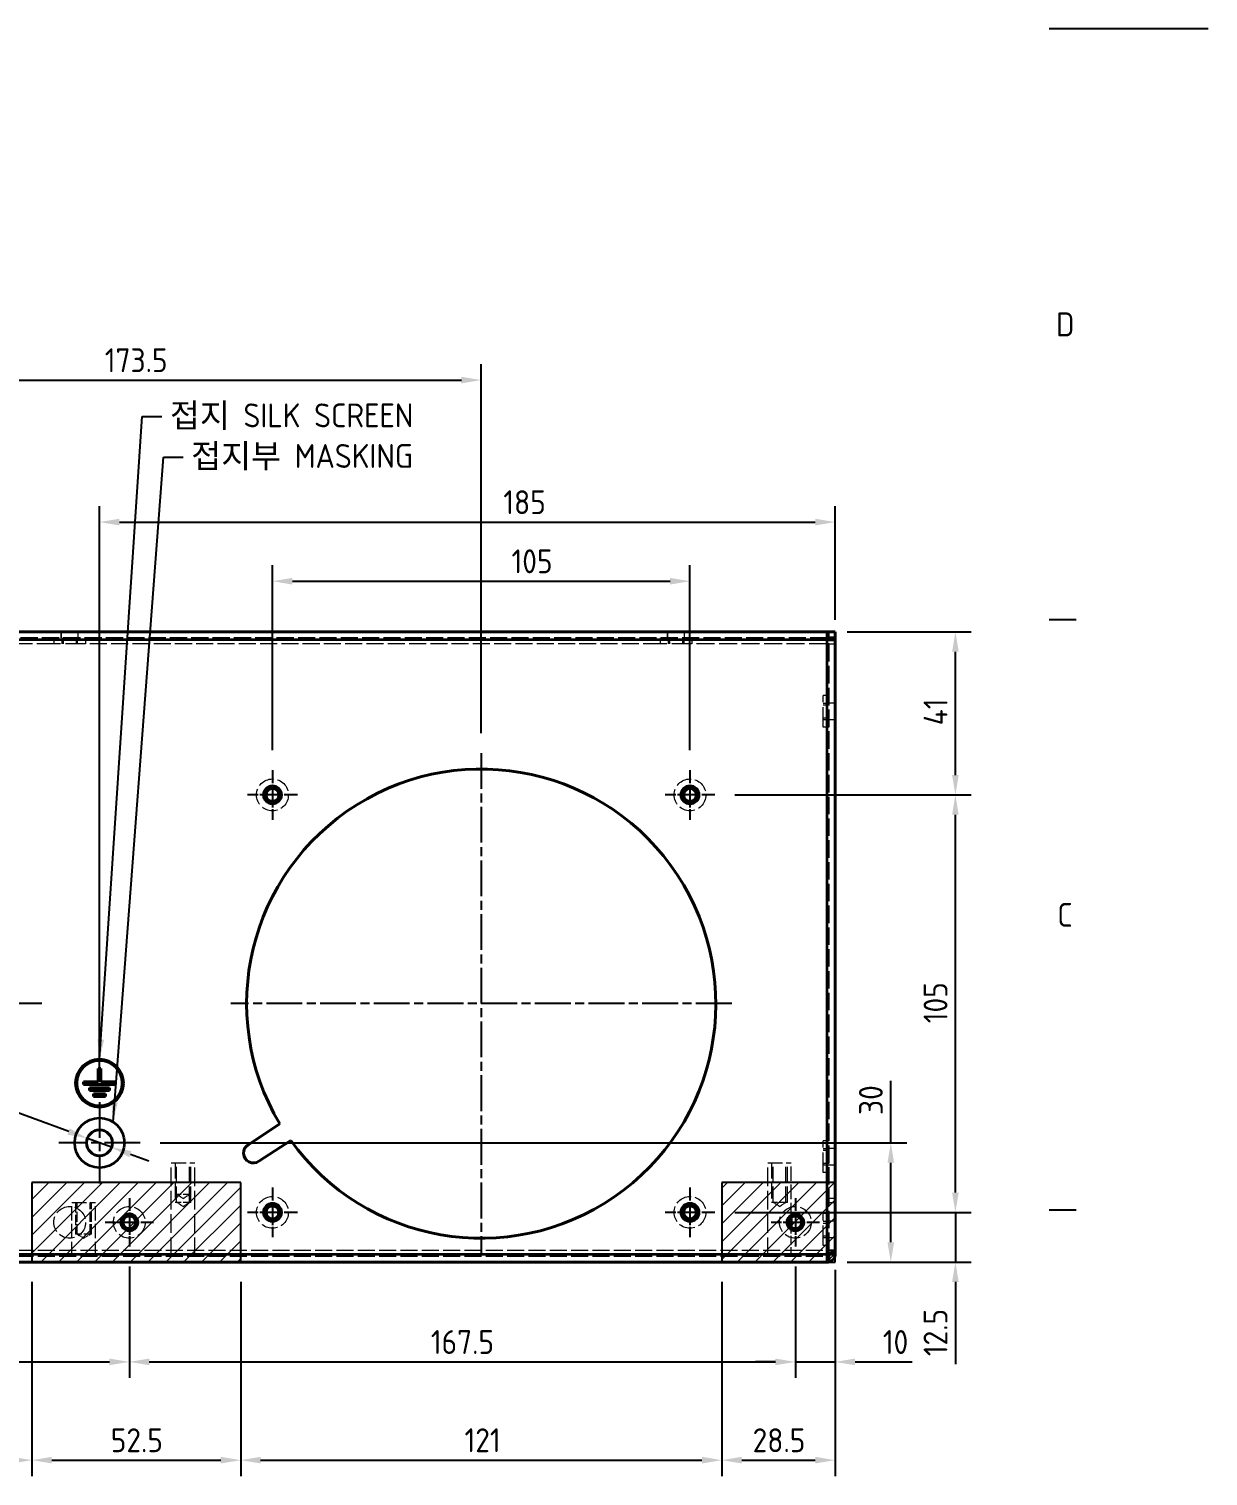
# Model space of a CAD drawing. Header units: millimetres. Extents: x 0 to 1682, y 0 to 1188.
# Drawn here: x 1385.5 to 1682, y 230.1 to 594 of the extents above; entities that cross this region are included whole.
import ezdxf

# ---------------------------------------------------------------- set-up
doc = ezdxf.new("R2010")
doc.units = ezdxf.units.MM
doc.header["$LTSCALE"] = 2
doc.linetypes.add('CHAIN', pattern=[0.3543, 0.2362, -0.0295, 0.0591, -0.0295])
doc.linetypes.add('DASHED', pattern=[0.2067, 0.1654, -0.0413])
doc.layers.get('0').update_dxf_attribs({"color": 3, "lineweight": 25})
for name, color, linetype, lineweight in [('가려진 것(ISO)', 2, 'DASHED', 18), ('가려진 좁은 것(ISO)', 2, 'DASHED', 18), ('가시적인 것(ISO)', 3, 'Continuous', 40), ('가시적인 좁은 것(ISO)', 3, 'Continuous', 35), ('경계(ISO)', 7, 'Continuous', 25), ('기호(ISO)', 5, 'Continuous', 25), ('스케치 형상(ISO)', 3, 'Continuous', 25), ('중심 표식(ISO)', 1, 'Continuous', 25), ('치수(ISO)', 2, 'Continuous', 25), ('해치(ISO)', 7, 'Continuous', 18)]:
    doc.layers.add(name, color=color, linetype=linetype, lineweight=lineweight)
doc.styles.add('문자 텍스트_PSTEK_POSCO', font='isocp.shx')
doc.styles.add('치수 텍스트_PSTEK_POSCO', font='isocp.shx')
doc.dimstyles.new('치수_PSTEK_POSCO', dxfattribs={"dimscale": 2, "dimtxt": 3, "dimasz": 2.5, "dimexe": 2, "dimexo": 2.5, "dimgap": 1, "dimtad": 1, "dimrnd": 1e-08, "dimdsep": 46, "dimtxsty": '치수 텍스트_PSTEK_POSCO', "dimcen": 0.09, "dimdle": 10, "dimclrd": 7, "dimclre": 7, "dimclrt": 2, "dimadec": 1, "dimazin": 2, "dimtfac": 1, "dimtmove": 0, "dimatfit": 3, "dimfxl": 0, "dimtolj": 1, "dimlwd": -1, "dimlwe": -1, "dimarcsym": 0})
doc.dimstyles.new('치수_PSTEK_POSCO$7', dxfattribs={"dimscale": 2, "dimtxt": 3, "dimasz": 2.5, "dimexe": 2, "dimexo": 2.5, "dimgap": 1, "dimtad": 1, "dimrnd": 1e-08, "dimdsep": 46, "dimtxsty": '치수 텍스트_PSTEK_POSCO', "dimcen": 0.09, "dimdle": 10, "dimclrd": 7, "dimclre": 7, "dimclrt": 2, "dimadec": 1, "dimazin": 2, "dimtfac": 1, "dimtmove": 0, "dimatfit": 3, "dimfxl": 0, "dimtolj": 1, "dimlwd": -1, "dimlwe": -1, "dimarcsym": 0})
pattern_1 = [(45, (0, 0), (-2.245064, 2.245064), [])]

# ---------------------------------------------------------------- blocks, each defined once
blk = doc.blocks.new('경계 Default Border')
at = {"layer": '경계(ISO)'}
for p, q in [((821, 222.75), (824.4, 222.75)), ((821, 148.5), (824.4, 148.5))]:
    blk.add_line(p, q, dxfattribs=at)
at = {"layer": '경계(ISO)', "flags": 128}
blk.add_lwpolyline([(841, 297), (821, 297)], dxfattribs=at)
at = {"layer": '경계(ISO)', "color": 2, "char_height": 3, "attachment_point": 7, "style": '문자 텍스트_PSTEK_POSCO'}
for s, insert in [('D', (821.88, 258.35)), ('C', (822.04, 184.1))]:
    blk.add_mtext(s, dxfattribs=dict(at, insert=insert))
blk = doc.blocks.new('*D71')
at = {"layer": 'Defpoints', "color": 0}
for p in [(1213.21, 287.77), (1410.71, 287.77), (1410.71, 258.77)]:
    blk.add_point(p, dxfattribs=at)
at = {"layer": '치수(ISO)', "color": 7}
for p, q in [((1213.21, 282.77), (1213.21, 254.77)), ((1410.71, 282.77), (1410.71, 254.77)), ((1218.21, 258.77), (1405.71, 258.77))]:
    blk.add_line(p, q, dxfattribs=at)
for points in [[(1218.21, 259.61), (1218.21, 257.94), (1213.21, 258.77)], [(1405.71, 259.61), (1405.71, 257.94), (1410.71, 258.77)]]:
    blk.add_solid(points, dxfattribs=at)
at = {"layer": '치수(ISO)', "color": 2, "insert": (1296.53, 263.77), "char_height": 6, "attachment_point": 4, "style": '치수 텍스트_PSTEK_POSCO'}
blk.add_mtext('\\A1;197.5', dxfattribs=at)
blk = doc.blocks.new('*D72')
at = {"layer": 'Defpoints', "color": 0}
for p in [(1410.71, 287.77), (1578.21, 287.77), (1578.21, 258.77)]:
    blk.add_point(p, dxfattribs=at)
at = {"layer": '치수(ISO)', "color": 7}
for p, q in [((1410.71, 282.77), (1410.71, 254.77)), ((1578.21, 282.77), (1578.21, 254.77)), ((1415.71, 258.77), (1573.21, 258.77))]:
    blk.add_line(p, q, dxfattribs=at)
for points in [[(1415.71, 259.61), (1415.71, 257.94), (1410.71, 258.77)], [(1573.21, 259.61), (1573.21, 257.94), (1578.21, 258.77)]]:
    blk.add_solid(points, dxfattribs=at)
at = {"layer": '치수(ISO)', "color": 2, "insert": (1486.54, 263.77), "char_height": 6, "attachment_point": 4, "style": '치수 텍스트_PSTEK_POSCO'}
blk.add_mtext('\\A1;167.5', dxfattribs=at)
blk = doc.blocks.new('*D73')
at = {"layer": 'Defpoints', "color": 0}
for p in [(1578.21, 287.77), (1588.21, 286.93), (1588.21, 258.77)]:
    blk.add_point(p, dxfattribs=at)
at = {"layer": '치수(ISO)', "color": 7}
for p, q in [((1578.21, 282.77), (1578.21, 254.77)), ((1588.21, 281.93), (1588.21, 254.77)), ((1573.21, 258.77), (1568.21, 258.77)), ((1578.21, 258.77), (1588.21, 258.77)), ((1593.21, 258.77), (1607.62, 258.77))]:
    blk.add_line(p, q, dxfattribs=at)
for points in [[(1573.21, 259.61), (1573.21, 257.94), (1578.21, 258.77)], [(1593.21, 259.61), (1593.21, 257.94), (1588.21, 258.77)]]:
    blk.add_solid(points, dxfattribs=at)
at = {"layer": '치수(ISO)', "color": 2, "insert": (1600.21, 263.77), "char_height": 6, "attachment_point": 4, "style": '치수 텍스트_PSTEK_POSCO'}
blk.add_mtext('\\A1;10', dxfattribs=at)
blk = doc.blocks.new('*D80')
at = {"layer": 'Defpoints', "color": 0}
for p in [(1557.96, 296.37), (1618.46, 296.37), (1586.21, 283.87)]:
    blk.add_point(p, dxfattribs=at)
at = {"layer": '치수(ISO)', "color": 7}
for p, q in [((1618.46, 301.37), (1618.46, 306.37)), ((1562.96, 296.37), (1622.46, 296.37)), ((1618.46, 296.37), (1618.46, 283.87)), ((1591.21, 283.87), (1622.46, 283.87)), ((1618.46, 278.87), (1618.46, 258.22))]:
    blk.add_line(p, q, dxfattribs=at)
for points in [[(1617.62, 301.37), (1619.29, 301.37), (1618.46, 296.37)], [(1617.62, 278.87), (1619.29, 278.87), (1618.46, 283.87)]]:
    blk.add_solid(points, dxfattribs=at)
at = {"layer": '치수(ISO)', "color": 2, "insert": (1613.46, 260.22), "char_height": 6, "attachment_point": 4, "rotation": 90, "style": '치수 텍스트_PSTEK_POSCO'}
blk.add_mtext('\\A1;12.5', dxfattribs=at)
blk = doc.blocks.new('*D81')
at = {"layer": 'Defpoints', "color": 0}
for p in [(1557.96, 401.37), (1618.46, 401.37), (1557.96, 296.37)]:
    blk.add_point(p, dxfattribs=at)
at = {"layer": '치수(ISO)', "color": 7}
for p, q in [((1562.96, 401.37), (1622.46, 401.37)), ((1618.46, 301.37), (1618.46, 396.37)), ((1562.96, 296.37), (1622.46, 296.37))]:
    blk.add_line(p, q, dxfattribs=at)
for points in [[(1617.62, 396.37), (1619.29, 396.37), (1618.46, 401.37)], [(1617.62, 301.37), (1619.29, 301.37), (1618.46, 296.37)]]:
    blk.add_solid(points, dxfattribs=at)
at = {"layer": '치수(ISO)', "color": 2, "insert": (1613.46, 343.95), "char_height": 6, "attachment_point": 4, "rotation": 90, "style": '치수 텍스트_PSTEK_POSCO'}
blk.add_mtext('\\A1;105', dxfattribs=at)
blk = doc.blocks.new('*D82')
at = {"layer": 'Defpoints', "color": 0}
for p in [(1586.21, 442.37), (1618.46, 442.37), (1557.96, 401.37)]:
    blk.add_point(p, dxfattribs=at)
at = {"layer": '치수(ISO)', "color": 7}
for p, q in [((1591.21, 442.37), (1622.46, 442.37)), ((1618.46, 406.37), (1618.46, 437.37)), ((1562.96, 401.37), (1622.46, 401.37))]:
    blk.add_line(p, q, dxfattribs=at)
for points in [[(1617.62, 437.37), (1619.29, 437.37), (1618.46, 442.37)], [(1617.62, 406.37), (1619.29, 406.37), (1618.46, 401.37)]]:
    blk.add_solid(points, dxfattribs=at)
at = {"layer": '치수(ISO)', "color": 2, "insert": (1613.46, 418.87), "char_height": 6, "attachment_point": 4, "rotation": 90, "style": '치수 텍스트_PSTEK_POSCO'}
blk.add_mtext('\\A1;41', dxfattribs=at)
blk = doc.blocks.new('*D86')
at = {"layer": 'Defpoints', "color": 0}
for p in [(1551.71, 455.11), (1446.71, 407.62), (1551.71, 407.62)]:
    blk.add_point(p, dxfattribs=at)
at = {"layer": '치수(ISO)', "color": 7}
for p, q in [((1446.71, 412.62), (1446.71, 459.11)), ((1551.71, 412.62), (1551.71, 459.11)), ((1451.71, 455.11), (1546.71, 455.11))]:
    blk.add_line(p, q, dxfattribs=at)
for points in [[(1451.71, 455.94), (1451.71, 454.27), (1446.71, 455.11)], [(1546.71, 455.94), (1546.71, 454.27), (1551.71, 455.11)]]:
    blk.add_solid(points, dxfattribs=at)
at = {"layer": '치수(ISO)', "color": 2, "insert": (1506.83, 460.11), "char_height": 6, "attachment_point": 4, "style": '치수 텍스트_PSTEK_POSCO'}
blk.add_mtext('\\A1;105', dxfattribs=at)
blk = doc.blocks.new('*D88')
at = {"layer": 'Defpoints', "color": 0}
for p in [(1413.46, 313.87), (1602.21, 313.87), (1586.21, 283.87)]:
    blk.add_point(p, dxfattribs=at)
at = {"layer": '치수(ISO)', "color": 7}
for p, q in [((1602.21, 313.87), (1602.21, 329.48)), ((1418.46, 313.87), (1606.21, 313.87)), ((1602.21, 288.87), (1602.21, 308.87)), ((1591.21, 283.87), (1606.21, 283.87))]:
    blk.add_line(p, q, dxfattribs=at)
for points in [[(1601.38, 308.87), (1603.05, 308.87), (1602.21, 313.87)], [(1601.38, 288.87), (1603.05, 288.87), (1602.21, 283.87)]]:
    blk.add_solid(points, dxfattribs=at)
at = {"layer": '치수(ISO)', "color": 2, "insert": (1597.21, 320.87), "char_height": 6, "attachment_point": 4, "rotation": 90, "style": '치수 텍스트_PSTEK_POSCO'}
blk.add_mtext('\\A1;30', dxfattribs=at)
blk = doc.blocks.new('*D89')
at = {"layer": 'Defpoints', "color": 0}
for p in [(1400.16, 314.99), (1406.26, 312.75)]:
    blk.add_point(p, dxfattribs=at)
at = {"layer": '치수(ISO)', "color": 7}
for p, q in [((1395.47, 316.71), (1354.98, 331.56)), ((1406.26, 312.75), (1400.16, 314.99)), ((1410.96, 311.03), (1415.65, 309.31))]:
    blk.add_line(p, q, dxfattribs=at)
for points in [[(1395.75, 317.49), (1395.18, 315.93), (1400.16, 314.99)], [(1411.24, 311.81), (1410.67, 310.25), (1406.26, 312.75)]]:
    blk.add_solid(points, dxfattribs=at)
at = {"layer": '치수(ISO)', "color": 2, "insert": (1358.58, 335.57), "char_height": 6, "attachment_point": 4, "rotation": 339.8565, "style": '치수 텍스트_PSTEK_POSCO'}
blk.add_mtext('\\A1;∅6.5', dxfattribs=at)
blk = doc.blocks.new('*D90')
at = {"layer": 'Defpoints', "color": 0}
for p in [(1588.21, 469.98), (1588.21, 440.37), (1403.21, 324.12)]:
    blk.add_point(p, dxfattribs=at)
at = {"layer": '치수(ISO)', "color": 7}
for p, q in [((1403.21, 329.12), (1403.21, 473.98)), ((1588.21, 445.37), (1588.21, 473.98)), ((1408.21, 469.98), (1583.21, 469.98))]:
    blk.add_line(p, q, dxfattribs=at)
for points in [[(1408.21, 470.81), (1408.21, 469.14), (1403.21, 469.98)], [(1583.21, 470.81), (1583.21, 469.14), (1588.21, 469.98)]]:
    blk.add_solid(points, dxfattribs=at)
at = {"layer": '치수(ISO)', "color": 2, "insert": (1504.76, 474.98), "char_height": 6, "attachment_point": 4, "style": '치수 텍스트_PSTEK_POSCO'}
blk.add_mtext('\\A1;185', dxfattribs=at)
blk = doc.blocks.new('*D92')
at = {"layer": 'Defpoints', "color": 0}
for p in [(1499.21, 505.69), (1325.71, 411.87), (1499.21, 411.87)]:
    blk.add_point(p, dxfattribs=at)
at = {"layer": '치수(ISO)', "color": 7}
for p, q in [((1325.71, 416.87), (1325.71, 509.69)), ((1499.21, 416.87), (1499.21, 509.69)), ((1330.71, 505.69), (1494.21, 505.69))]:
    blk.add_line(p, q, dxfattribs=at)
for points in [[(1330.71, 506.52), (1330.71, 504.86), (1325.71, 505.69)], [(1494.21, 506.52), (1494.21, 504.86), (1499.21, 505.69)]]:
    blk.add_solid(points, dxfattribs=at)
at = {"layer": '치수(ISO)', "color": 2, "insert": (1404.54, 510.69), "char_height": 6, "attachment_point": 4, "style": '치수 텍스트_PSTEK_POSCO'}
blk.add_mtext('\\A1;173.5', dxfattribs=at)
blk = doc.blocks.new('*D94')
at = {"layer": 'Defpoints', "color": 0}
for p in [(1265.21, 283.87), (1386.21, 283.87), (1386.21, 234.06)]:
    blk.add_point(p, dxfattribs=at)
at = {"layer": '치수(ISO)', "color": 7}
for p, q in [((1265.21, 278.87), (1265.21, 230.06)), ((1386.21, 278.87), (1386.21, 230.06)), ((1270.21, 234.06), (1381.21, 234.06))]:
    blk.add_line(p, q, dxfattribs=at)
for points in [[(1270.21, 234.9), (1270.21, 233.23), (1265.21, 234.06)], [(1381.21, 234.9), (1381.21, 233.23), (1386.21, 234.06)]]:
    blk.add_solid(points, dxfattribs=at)
at = {"layer": '치수(ISO)', "color": 2, "insert": (1321.51, 239.07), "char_height": 6, "attachment_point": 4, "style": '치수 텍스트_PSTEK_POSCO'}
blk.add_mtext('\\A1;121', dxfattribs=at)
blk = doc.blocks.new('*D95')
at = {"layer": 'Defpoints', "color": 0}
for p in [(1386.21, 283.87), (1438.71, 283.87), (1438.71, 234.06)]:
    blk.add_point(p, dxfattribs=at)
at = {"layer": '치수(ISO)', "color": 7}
for p, q in [((1386.21, 278.87), (1386.21, 230.06)), ((1438.71, 278.87), (1438.71, 230.06)), ((1391.21, 234.06), (1433.71, 234.06))]:
    blk.add_line(p, q, dxfattribs=at)
for points in [[(1391.21, 234.9), (1391.21, 233.23), (1386.21, 234.06)], [(1433.71, 234.9), (1433.71, 233.23), (1438.71, 234.06)]]:
    blk.add_solid(points, dxfattribs=at)
at = {"layer": '치수(ISO)', "color": 2, "insert": (1406.04, 239.07), "char_height": 6, "attachment_point": 4, "style": '치수 텍스트_PSTEK_POSCO'}
blk.add_mtext('\\A1;52.5', dxfattribs=at)
blk = doc.blocks.new('*D96')
at = {"layer": 'Defpoints', "color": 0}
for p in [(1438.71, 283.87), (1559.71, 283.87), (1559.71, 234.06)]:
    blk.add_point(p, dxfattribs=at)
at = {"layer": '치수(ISO)', "color": 7}
for p, q in [((1438.71, 278.87), (1438.71, 230.06)), ((1559.71, 278.87), (1559.71, 230.06)), ((1443.71, 234.06), (1554.71, 234.06))]:
    blk.add_line(p, q, dxfattribs=at)
for points in [[(1443.71, 234.9), (1443.71, 233.23), (1438.71, 234.06)], [(1554.71, 234.9), (1554.71, 233.23), (1559.71, 234.06)]]:
    blk.add_solid(points, dxfattribs=at)
at = {"layer": '치수(ISO)', "color": 2, "insert": (1495.01, 239.07), "char_height": 6, "attachment_point": 4, "style": '치수 텍스트_PSTEK_POSCO'}
blk.add_mtext('\\A1;121', dxfattribs=at)
blk = doc.blocks.new('*D97')
at = {"layer": 'Defpoints', "color": 0}
for p in [(1559.71, 283.87), (1588.21, 283.87), (1588.21, 234.06)]:
    blk.add_point(p, dxfattribs=at)
at = {"layer": '치수(ISO)', "color": 7}
for p, q in [((1559.71, 278.87), (1559.71, 230.06)), ((1588.21, 278.87), (1588.21, 230.06)), ((1564.71, 234.06), (1583.21, 234.06))]:
    blk.add_line(p, q, dxfattribs=at)
for points in [[(1564.71, 234.9), (1564.71, 233.23), (1559.71, 234.06)], [(1583.21, 234.9), (1583.21, 233.23), (1588.21, 234.06)]]:
    blk.add_solid(points, dxfattribs=at)
at = {"layer": '치수(ISO)', "color": 2, "insert": (1567.46, 239.07), "char_height": 6, "attachment_point": 4, "style": '치수 텍스트_PSTEK_POSCO'}
blk.add_mtext('\\A1;28.5', dxfattribs=at)

msp = doc.modelspace()

# ---------------------------------------------------------------- hatches: boundary and pattern name
at = {"layer": '해치(ISO)'}
h = msp.add_hatch(dxfattribs=at)
h.set_pattern_fill('ANSI31', color=1, scale=25.4, style=0)
h.set_pattern_definition(pattern_1)
h.paths.add_polyline_path([(1386.21, 283.871), (1438.71, 283.871), (1438.71, 303.871), (1386.21, 303.871)])
h = msp.add_hatch(dxfattribs=at)
h.set_pattern_fill('ANSI31', color=1, scale=25.4, style=0)
h.set_pattern_definition(pattern_1)
h.paths.add_polyline_path([(1559.71, 283.871), (1588.21, 283.871), (1588.21, 303.871), (1559.71, 303.871)])

# ---------------------------------------------------------------- linework, layer by layer
at = {"layer": '가려진 것(ISO)', "ltscale": 12.980641}
for p, q in [((1586.21, 440.871), (1205.21, 440.871)), ((1205.21, 285.371), (1586.21, 285.371))]:
    msp.add_line(p, q, dxfattribs=at)
at = {"layer": '가려진 것(ISO)', "ltscale": 1.428422}
for p, q in [((1391.71, 440.871), (1391.71, 439.371)), ((1393.56, 440.871), (1393.56, 442.371)), ((1393.61, 440.871), (1393.61, 442.371)), ((1393.71, 440.871), (1393.71, 439.371)), ((1394.089, 440.871), (1394.089, 439.371)), ((1397.331, 440.871), (1397.331, 439.371)), ((1397.71, 439.371), (1397.71, 440.871)), ((1397.81, 440.871), (1397.81, 442.371)), ((1397.86, 440.871), (1397.86, 442.371)), ((1399.71, 440.871), (1399.71, 439.371)), ((1544.21, 440.871), (1544.21, 439.371)), ((1546.06, 440.871), (1546.06, 442.371)), ((1546.11, 440.871), (1546.11, 442.371)), ((1546.21, 440.871), (1546.21, 439.371)), ((1546.589, 440.871), (1546.589, 439.371)), ((1549.831, 440.871), (1549.831, 439.371)), ((1550.21, 439.371), (1550.21, 440.871)), ((1550.31, 440.871), (1550.31, 442.371)), ((1550.36, 440.871), (1550.36, 442.371)), ((1552.21, 440.871), (1552.21, 439.371)), ((1586.71, 440.871), (1586.71, 442.371)), ((1586.71, 439.371), (1588.21, 439.371)), ((1586.71, 426.371), (1585.21, 426.371)), ((1586.71, 424.371), (1585.21, 424.371)), ((1585.21, 423.992), (1586.71, 423.992)), ((1588.21, 424.471), (1586.71, 424.471)), ((1585.21, 420.75), (1586.71, 420.75)), ((1585.21, 420.371), (1586.71, 420.371)), ((1588.21, 420.271), (1586.71, 420.271)), ((1586.71, 418.371), (1585.21, 418.371)), ((1586.71, 314.371), (1585.21, 314.371)), ((1586.71, 312.371), (1585.21, 312.371)), ((1585.21, 311.992), (1586.71, 311.992)), ((1588.21, 312.471), (1586.71, 312.471)), ((1585.21, 308.75), (1586.71, 308.75)), ((1585.21, 308.371), (1586.71, 308.371)), ((1586.71, 306.371), (1585.21, 306.371)), ((1588.21, 308.271), (1586.71, 308.271)), ((1586.71, 299.932), (1588.21, 299.932)), ((1586.71, 298.871), (1588.21, 298.871)), ((1586.71, 296.071), (1585.21, 296.071)), ((1586.71, 294.071), (1585.21, 294.071)), ((1585.21, 293.692), (1586.71, 293.692)), ((1588.21, 294.171), (1586.71, 294.171)), ((1585.21, 290.45), (1586.71, 290.45)), ((1585.21, 290.071), (1586.71, 290.071)), ((1586.71, 288.071), (1585.21, 288.071)), ((1588.21, 289.971), (1586.71, 289.971))]:
    msp.add_line(p, q, dxfattribs=at)
at = {"layer": '가려진 것(ISO)', "ltscale": 13.25587}
msp.add_line((1586.71, 286.932), (1586.71, 440.371), dxfattribs=at)
at = {"layer": '가려진 것(ISO)', "ltscale": 15.198803}
for p, q in [((1399.71, 439.371), (1391.71, 439.371)), ((1552.21, 439.371), (1544.21, 439.371)), ((1585.21, 418.371), (1585.21, 426.371)), ((1585.21, 306.371), (1585.21, 314.371)), ((1585.21, 288.071), (1585.21, 296.071))]:
    msp.add_line(p, q, dxfattribs=at)
at = {"layer": '가려진 것(ISO)', "ltscale": 0.747873}
msp.add_line((1586.71, 439.371), (1586.21, 439.371), dxfattribs=at)
at = {"layer": '가려진 것(ISO)', "ltscale": 11.209118}
for p, q in [((1421.26, 308.871), (1427.16, 308.871)), ((1571.26, 308.871), (1577.16, 308.871)), ((1396.26, 298.871), (1402.16, 298.871))]:
    msp.add_line(p, q, dxfattribs=at)
at = {"layer": '가려진 것(ISO)', "ltscale": 14.211417}
for p, q in [((1421.26, 285.371), (1421.26, 308.871)), ((1427.16, 285.371), (1427.16, 308.871)), ((1571.26, 285.371), (1571.26, 308.871))]:
    msp.add_line(p, q, dxfattribs=at)
at = {"layer": '가려진 것(ISO)', "ltscale": 12.094824}
for p, q in [((1422.21, 308.871), (1422.21, 298.871)), ((1422.589, 298.871), (1422.589, 308.871)), ((1425.831, 298.871), (1425.831, 308.871)), ((1426.21, 298.871), (1426.21, 308.871)), ((1572.21, 308.871), (1572.21, 298.871)), ((1572.589, 298.871), (1572.589, 308.871)), ((1575.831, 298.871), (1575.831, 308.871)), ((1576.21, 298.871), (1576.21, 308.871))]:
    msp.add_line(p, q, dxfattribs=at)
at = {"layer": '가려진 것(ISO)', "ltscale": 11.099044}
msp.add_line((1577.16, 295.106), (1577.16, 308.871), dxfattribs=at)
at = {"layer": '가려진 것(ISO)', "ltscale": 10.885341}
for p, q in [((1396.26, 285.371), (1396.26, 298.871)), ((1402.16, 285.371), (1402.16, 298.871))]:
    msp.add_line(p, q, dxfattribs=at)
at = {"layer": '가려진 것(ISO)', "ltscale": 7.618686}
for p, q in [((1397.21, 298.871), (1397.21, 290.871)), ((1397.589, 290.871), (1397.589, 298.871)), ((1400.831, 290.871), (1400.831, 298.871)), ((1401.21, 290.871), (1401.21, 298.871))]:
    msp.add_line(p, q, dxfattribs=at)
at = {"layer": '가려진 것(ISO)', "ltscale": 5.983681}
for p, q in [((1426.21, 300.871), (1422.21, 300.871)), ((1426.21, 298.871), (1422.21, 298.871)), ((1576.21, 298.871), (1572.21, 298.871)), ((1401.21, 290.871), (1397.21, 290.871))]:
    msp.add_line(p, q, dxfattribs=at)
at = {"layer": '가려진 것(ISO)', "ltscale": 1.800898}
for p, q in [((1424.21, 299.897), (1422.589, 300.871)), ((1424.21, 297.897), (1422.589, 298.871)), ((1424.21, 299.897), (1425.831, 300.871)), ((1424.21, 297.897), (1425.831, 298.871)), ((1574.21, 297.897), (1572.589, 298.871)), ((1574.21, 297.897), (1575.831, 298.871)), ((1399.21, 289.897), (1397.589, 290.871)), ((1399.21, 289.897), (1400.831, 290.871))]:
    msp.add_line(p, q, dxfattribs=at)
at = {"layer": '가려진 것(ISO)', "ltscale": 6.918743}
msp.add_line((1577.16, 285.371), (1577.16, 292.636), dxfattribs=at)
at = {"layer": '가려진 것(ISO)', "ltscale": 1.198629}
msp.add_line((1586.71, 286.042), (1586.71, 286.932), dxfattribs=at)
at = {"layer": '가려진 것(ISO)', "ltscale": 0.166787}
msp.add_line((1586.71, 286.932), (1586.886, 286.932), dxfattribs=at)
at = {"layer": '가려진 것(ISO)', "ltscale": 1.261536}
msp.add_line((1586.886, 286.932), (1588.21, 286.932), dxfattribs=at)
at = {"layer": '가려진 것(ISO)', "ltscale": 12.159042}
for centre in [(1446.71, 401.371), (1551.71, 401.371), (1446.71, 296.371), (1551.71, 296.371), (1395.71, 293.871), (1410.71, 293.871), (1578.21, 293.871)]:
    msp.add_circle(centre, 4, dxfattribs=at)
at = {"layer": '가려진 것(ISO)', "ltscale": 2.326926}
msp.add_arc((1578.21, 293.871), 2, 280, 350, dxfattribs=at)
at = {"layer": '가려진 것(ISO)', "ltscale": 0.744374}
msp.add_open_spline([(1586.21, 286.871), (1586.472, 286.891), (1586.71, 286.912), (1586.71, 286.932)], degree=3, dxfattribs=at)
at = {"layer": '가려진 것(ISO)', "ltscale": 2.98666}
msp.add_open_spline([(1586.21, 286.871), (1586.995, 286.886), (1587.757, 286.902), (1588.058, 286.917), (1588.158, 286.922), (1588.21, 286.927), (1588.21, 286.932)], degree=3, knots=[0, 0, 0, 0, 1.1774531, 1.1774531, 1.1774531, 1.5707963, 1.5707963, 1.5707963, 1.5707963], dxfattribs=at)
at = {"layer": '가려진 것(ISO)', "ltscale": 1.253394}
msp.add_open_spline([(1586.21, 285.871), (1586.472, 286.225), (1586.71, 286.578), (1586.71, 286.932)], degree=3, dxfattribs=at)
at = {"layer": '가려진 좁은 것(ISO)', "ltscale": 12.945941}
for p, q in [((1391.71, 439.371), (1247.21, 439.371)), ((1544.21, 439.371), (1399.71, 439.371))]:
    msp.add_line(p, q, dxfattribs=at)
at = {"layer": '가려진 좁은 것(ISO)', "ltscale": 13.707466}
msp.add_line((1586.21, 439.371), (1552.21, 439.371), dxfattribs=at)
at = {"layer": '가려진 좁은 것(ISO)', "ltscale": 12.980641}
msp.add_line((1205.21, 286.871), (1586.21, 286.871), dxfattribs=at)
at = {"layer": '가시적인 것(ISO)'}
for p, q in [((1205.21, 442.371), (1586.21, 442.371)), ((1586.21, 442.371), (1588.21, 442.371)), ((1586.21, 442.308), (1586.21, 442.371)), ((1586.21, 440.371), (1586.21, 442.308)), ((1586.21, 440.871), (1588.21, 440.871)), ((1586.21, 440.371), (1588.21, 440.371)), ((1586.71, 440.771), (1586.71, 440.871)), ((1586.71, 440.771), (1588.21, 440.771)), ((1586.71, 440.371), (1586.71, 440.771)), ((1588.21, 440.871), (1588.21, 442.371)), ((1588.21, 440.771), (1588.21, 440.871)), ((1588.21, 440.771), (1588.21, 440.371)), ((1588.21, 440.371), (1588.21, 286.932)), ((1403.56, 332.521), (1402.86, 332.521)), ((1402.86, 332.521), (1402.86, 329.221)), ((1403.56, 329.221), (1403.56, 332.521)), ((1402.86, 329.221), (1399.21, 329.221)), ((1399.21, 329.221), (1399.21, 328.521)), ((1399.21, 328.521), (1407.21, 328.521)), ((1405.71, 327.721), (1400.71, 327.721)), ((1400.71, 327.721), (1400.71, 327.021)), ((1407.21, 329.221), (1403.56, 329.221)), ((1405.71, 327.021), (1405.71, 327.721)), ((1407.21, 328.521), (1407.21, 329.221)), ((1400.71, 327.021), (1405.71, 327.021)), ((1404.71, 326.221), (1401.71, 326.221)), ((1401.71, 326.221), (1401.71, 325.521)), ((1401.71, 325.521), (1404.71, 325.521)), ((1404.71, 325.521), (1404.71, 326.221)), ((1440.554, 313.404), (1448.543, 318.642)), ((1451.285, 314.46), (1443.296, 309.222)), ((1577.16, 292.636), (1577.16, 295.106)), ((1586.21, 283.871), (1205.21, 283.871)), ((1586.21, 285.871), (1586.21, 283.871)), ((1586.71, 285.871), (1586.71, 286.042)), ((1586.71, 285.871), (1586.886, 285.871)), ((1586.886, 285.871), (1588.21, 285.871)), ((1588.21, 285.871), (1588.21, 286.932))]:
    msp.add_line(p, q, dxfattribs=at)
for centre, radius in [((1446.71, 401.371), 2.25), ((1446.71, 401.371), 1.621), ((1551.71, 401.371), 2.25), ((1551.71, 401.371), 1.621), ((1403.21, 328.871), 6), ((1403.21, 328.871), 5.7), ((1403.21, 313.871), 3.25), ((1446.71, 296.371), 2.25), ((1551.71, 296.371), 2.25), ((1410.71, 293.871), 2.1), ((1410.71, 293.871), 1.621), ((1446.71, 296.371), 1.621), ((1551.71, 296.371), 1.621), ((1578.21, 293.871), 2.1), ((1578.21, 293.871), 1.621)]:
    msp.add_circle(centre, radius, dxfattribs=at)
for centre, radius, start, end in [((1499.21, 348.871), 59, 215.67851, 210.82149), ((1441.925, 311.313), 2.5, 123.25, 303.25)]:
    msp.add_arc(centre, radius, start, end, dxfattribs=at)
for points, knots in [([(1588.21, 286.932), (1588.21, 286.667), (1587.702, 286.402), (1586.977, 286.137), (1586.735, 286.048), (1586.473, 285.96), (1586.21, 285.871)], [0, 0, 0, 0, 1.1774531, 1.1774531, 1.1774531, 1.5707963, 1.5707963, 1.5707963, 1.5707963]), ([(1586.71, 283.935), (1587.468, 284.13), (1588.077, 284.809), (1588.19, 285.584), (1588.203, 285.679), (1588.21, 285.775), (1588.21, 285.871)], [0.2526803, 0.2526803, 0.2526803, 0.2526803, 1.4265326, 1.4265326, 1.4265326, 1.5707963, 1.5707963, 1.5707963, 1.5707963])]:
    msp.add_open_spline(points, degree=3, knots=knots, dxfattribs=at)
for points in [[(1586.21, 285.371), (1586.472, 285.371), (1586.71, 285.609), (1586.71, 285.871)], [(1586.21, 283.871), (1586.379, 283.871), (1586.547, 283.893), (1586.71, 283.935)]]:
    msp.add_open_spline(points, degree=3, dxfattribs=at)
at = {"layer": '가시적인 좁은 것(ISO)'}
for p, q in [((1586.21, 440.371), (1205.21, 440.371)), ((1586.21, 285.871), (1586.21, 440.371)), ((1205.21, 285.871), (1586.21, 285.871))]:
    msp.add_line(p, q, dxfattribs=at)
msp.add_circle((1403.21, 313.871), 6.25, dxfattribs=at)
for centre in [(1446.71, 401.371), (1551.71, 401.371), (1410.71, 293.871), (1446.71, 296.371), (1551.71, 296.371), (1578.21, 293.871)]:
    msp.add_arc(centre, 2, 10, 280, dxfattribs=at)
msp.add_open_spline([(1586.71, 283.935), (1586.71, 284.256), (1586.71, 284.563), (1586.71, 284.986), (1586.71, 285.128), (1586.71, 285.357), (1586.71, 285.449), (1586.71, 285.665), (1586.71, 285.767), (1586.71, 285.871)], degree=3, knots=[-0.1950275, -0.1950275, -0.1950275, -0.1950275, -0.13056227, -0.13056227, -0.08801078, -0.08801078, -0.05255024, -0.05255024, 0, 0, 0, 0], dxfattribs=at)
at = {"layer": '스케치 형상(ISO)'}
for p, q in [((1438.71, 303.871), (1386.21, 303.871)), ((1386.21, 303.871), (1386.21, 283.871)), ((1438.71, 283.871), (1438.71, 303.871)), ((1588.21, 303.871), (1559.71, 303.871)), ((1559.71, 303.871), (1559.71, 283.871)), ((1588.21, 283.871), (1588.21, 303.871)), ((1386.21, 283.871), (1438.71, 283.871)), ((1559.71, 283.871), (1588.21, 283.871))]:
    msp.add_line(p, q, dxfattribs=at)
at = {"layer": '중심 표식(ISO)', "linetype": 'CHAIN', "ltscale": 19.051651}
for p, q in [((1499.21, 411.871), (1499.21, 285.871)), ((1388.71, 348.871), (1262.71, 348.871)), ((1562.21, 348.871), (1436.21, 348.871)), ((1403.21, 324.121), (1403.21, 303.621)), ((1413.46, 313.871), (1392.96, 313.871))]:
    msp.add_line(p, q, dxfattribs=at)
at = {"layer": '중심 표식(ISO)', "linetype": 'CHAIN', "ltscale": 6.944946}
for p, q in [((1446.71, 407.621), (1446.71, 395.121)), ((1551.71, 407.621), (1551.71, 395.121)), ((1452.96, 401.371), (1440.46, 401.371)), ((1557.96, 401.371), (1545.46, 401.371)), ((1446.71, 302.621), (1446.71, 290.121)), ((1551.71, 302.621), (1551.71, 290.121)), ((1452.96, 296.371), (1440.46, 296.371)), ((1557.96, 296.371), (1545.46, 296.371))]:
    msp.add_line(p, q, dxfattribs=at)
at = {"layer": '중심 표식(ISO)', "linetype": 'CHAIN', "ltscale": 6.778265}
for p, q in [((1410.71, 299.971), (1410.71, 287.771)), ((1578.21, 299.971), (1578.21, 287.771)), ((1416.81, 293.871), (1404.61, 293.871)), ((1584.31, 293.871), (1572.11, 293.871))]:
    msp.add_line(p, q, dxfattribs=at)

# ---------------------------------------------------------------- block references
at = {"xscale": 2, "yscale": 2, "zscale": 2}
msp.add_blockref('경계 Default Border', (0, 0), dxfattribs=at)

# ---------------------------------------------------------------- texts
at = {"layer": '기호(ISO)', "color": 2, "char_height": 6, "attachment_point": 4, "style": '치수 텍스트_PSTEK_POSCO'}
for s, insert, width in [('{\\fSystem|b0|i0;\\H6.0000;접지\\fISOCP|b0|i0;\\H6.0000; SILK SCREEN}', (1420.922, 496.492), 68.62189), ('{\\fISOCP|b0|i0;\\H6.0000;접지부 MASKING}', (1426.269, 486.289), 65.78546)]:
    msp.add_mtext(s, dxfattribs=dict(at, insert=insert, width=width))

# ---------------------------------------------------------------- dimensions: what is measured, and where the dimension line sits
at = {"layer": '치수(ISO)', "color": 7}
for base, p1, p2, angle, override, picture, middle in [((1499.21, 505.691), (1325.71, 411.871), (1499.21, 411.871), 180, {"dimdec": 2, "dimtp": 0, "dimtm": 0, "dimtdec": 2, "dimtofl": 0, "dimatfit": 1}, '*D92', (1412.46, 505.691)), ((1588.21, 469.976), (1403.21, 324.121), (1588.21, 440.371), 180, {"dimdec": 2, "dimtp": 0, "dimtm": 0, "dimtdec": 2, "dimtofl": 0, "dimatfit": 1}, '*D90', (1509.685, 469.976)), ((1551.71, 455.106), (1446.71, 407.621), (1551.71, 407.621), 180, {"dimdec": 2, "dimtp": 0, "dimtm": 0, "dimtdec": 2, "dimtofl": 0, "dimatfit": 1}, '*D86', (1511.75, 455.106)), ((1618.456, 442.371), (1557.96, 401.371), (1586.21, 442.371), 90, {"dimdec": 2, "dimtp": 0, "dimtm": 0, "dimtdec": 2, "dimtofl": 0, "dimatfit": 1}, '*D82', (1618.456, 421.871)), ((1618.456, 401.371), (1557.96, 296.371), (1557.96, 401.371), 90, {"dimdec": 2, "dimtp": 0, "dimtm": 0, "dimtdec": 2, "dimtofl": 0, "dimatfit": 1}, '*D81', (1618.456, 348.871)), ((1602.213, 313.871), (1586.21, 283.871), (1413.46, 313.871), 90, {"dimdec": 2, "dimtp": 0, "dimtm": 0, "dimtdec": 2, "dimtofl": 0, "dimatfit": 2}, '*D88', (1602.213, 324.174)), ((1618.456, 296.371), (1586.21, 283.871), (1557.96, 296.371), 90, {"dimdec": 2, "dimtp": 0, "dimtm": 0, "dimtdec": 2, "dimtofl": 1, "dimatfit": 1}, '*D80', (1618.456, 266.047)), ((1410.71, 258.774), (1213.21, 287.771), (1410.71, 287.771), 180, {"dimdec": 2, "dimtp": 0, "dimtm": 0, "dimtdec": 2, "dimtofl": 0, "dimatfit": 1}, '*D71', (1304.46, 258.774)), ((1578.21, 258.774), (1410.71, 287.771), (1578.21, 287.771), 180, {"dimdec": 2, "dimtp": 0, "dimtm": 0, "dimtdec": 2, "dimtofl": 0, "dimatfit": 1}, '*D72', (1494.46, 258.774)), ((1588.21, 258.774), (1578.21, 287.771), (1588.21, 286.932), 180, {"dimdec": 2, "dimtp": 0, "dimtm": 0, "dimtdec": 2, "dimtofl": 1, "dimatfit": 1}, '*D73', (1602.913, 258.774)), ((1438.71, 234.065), (1386.21, 283.871), (1438.71, 283.871), 180, {"dimdec": 2, "dimtp": 0, "dimtm": 0, "dimtdec": 2, "dimtofl": 0, "dimatfit": 1}, '*D95', (1412.46, 234.065)), ((1588.21, 234.065), (1559.71, 283.871), (1588.21, 283.871), 180, {"dimdec": 2, "dimtp": 0, "dimtm": 0, "dimtdec": 2, "dimtofl": 0, "dimatfit": 1}, '*D97', (1573.96, 234.065))]:
    dim = msp.add_linear_dim(base=base, p1=p1, p2=p2, angle=angle, dimstyle='치수_PSTEK_POSCO', override=override, dxfattribs=at)
    dim.commit()
    dim.dimension.update_dxf_attribs({"geometry": picture, "text_midpoint": middle, "dimtype": 160})
dim = msp.add_diameter_dim_2p(p1=(1406.262, 312.752), p2=(1400.159, 314.99), dimstyle='치수_PSTEK_POSCO', override={"dimdec": 2, "dimlfac": 1, "dimtp": 0, "dimtm": 0, "dimtdec": 2, "dimatfit": 2}, dxfattribs=at)
dim.commit()
dim.dimension.update_dxf_attribs({"geometry": '*D89', "text_midpoint": (1363.449, 328.456), "dimtype": 163})
for base, p1, p2, picture, middle in [((1386.21, 234.065), (1265.21, 283.871), (1386.21, 283.871), '*D94', (1325.71, 234.065)), ((1559.71, 234.065), (1438.71, 283.871), (1559.71, 283.871), '*D96', (1499.21, 234.065))]:
    dim = msp.add_linear_dim(base=base, p1=p1, p2=p2, dimstyle='치수_PSTEK_POSCO', override={"dimdec": 2, "dimtp": 0, "dimtm": 0, "dimtdec": 2, "dimtofl": 0, "dimatfit": 1}, dxfattribs=at)
    dim.commit()
    dim.dimension.update_dxf_attribs({"geometry": picture, "text_midpoint": middle, "dimtype": 160})

# ---------------------------------------------------------------- leaders
at = {"layer": '기호(ISO)', "color": 7, "annotation_type": 0, "has_hookline": 1, "hookline_direction": 0}
for points, text_width in [([(1403.21, 334.871), (1413.922, 496.492), (1418.922, 496.492)], 67.215), ([(1406.604, 319.12), (1419.269, 486.289), (1424.269, 486.289)], 60.728)]:
    msp.add_leader(points, dimstyle='치수_PSTEK_POSCO$7', override={"dimtad": 0}, dxfattribs=dict(at, text_width=text_width))

doc.saveas('drawing.dxf')
